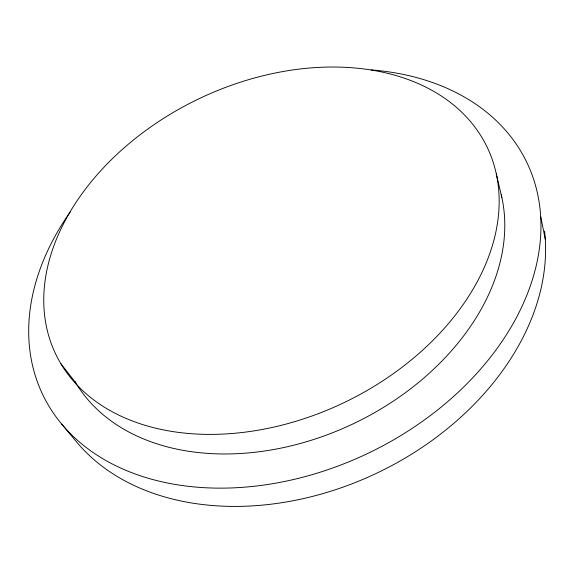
<?xml version="1.0" encoding="UTF-8"?>
<svg xmlns="http://www.w3.org/2000/svg" width="574" height="574" viewBox="0 0 574 574"><rect width="100%" height="100%" fill="white"/><g stroke="black" fill="none" stroke-linecap="round" stroke-linejoin="round"><path stroke-width="0.86" d="M61.755 424.15L76.722 442.102A262.784 193.122 -25.6 0 0 370.352 476.133A262.784 193.122 -25.6 0 0 544.561 231.035M60.794 363.593L75.718 382.779M496.288 173.872A239.25 168.354 -25.6 0 1 190.259 433.614A239.25 168.354 -25.6 0 1 127.823 144.641A239.25 168.354 -25.6 0 1 496.288 173.872L501.855 197.506M540.672 216.506L545.3 239.336M371.17 69.899A268.453 193.51 -25.6 0 1 518.401 313.777A268.453 193.51 -25.6 0 1 161.638 481.751A268.453 193.51 -25.6 0 1 70.659 211.39M501.253 194.837A234.12 168.204 -25.6 0 1 343.898 428.046A234.12 168.204 -25.6 0 1 74.814 381.244"/></g></svg>
